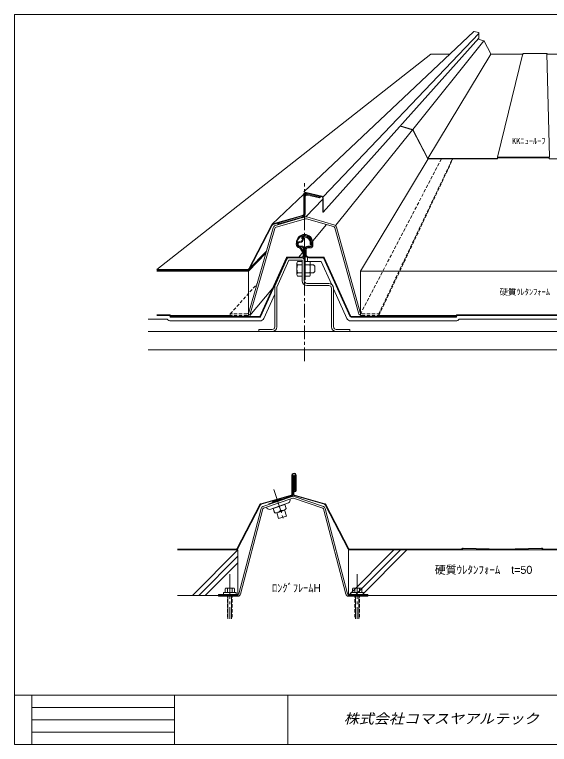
# Model space of a CAD drawing. Units: millimetres, scale not verified. Extents: x -567 to 567, y -401 to 401.
# Drawn here: x -567 to 21, y -401 to 401 of the extents above; entities that cross this region are included whole.
import ezdxf
from ezdxf.enums import TextEntityAlignment as Align

# ---------------------------------------------------------------- set-up
doc = ezdxf.new("R2010")
doc.units = ezdxf.units.MM
doc.header["$LTSCALE"] = 3
for name, pattern in [('CHAIN1', [8, 5, -1, 1, -1]), ('CHAIN2', [12, 9, -1, 1, -1]), ('DASHED1', [1.8, 1.2, -0.6]), ('USER4', [26.7525, 17.835, -8.9175])]:
    doc.linetypes.add(name, pattern=pattern)
doc.layers.add('0-0_0', color=7, linetype='Continuous', lineweight=18)
doc.layers.add('0-3_LAYER004', color=7, linetype='Continuous', lineweight=18)
doc.styles.add('HGPｺﾞｼｯｸE', font='')
doc.styles.add('HG丸ｺﾞｼｯｸM-PRO', font='')
doc.styles.get('HGPｺﾞｼｯｸE').set_extended_font_data('HGPｺﾞｼｯｸE')
doc.styles.get('HG丸ｺﾞｼｯｸM-PRO').set_extended_font_data('HG丸ｺﾞｼｯｸM-PRO')

msp = doc.modelspace()

# ---------------------------------------------------------------- linework, layer by layer
at = {"layer": '0-0_0', "color": 5}
for p, q in [((-249.074, 206.111), (-61.899, 382.528)), ((-56.435, 380.136), (-227.687, 200.889)), ((-56.93, 381.326), (-61.783, 382.511)), ((-56.435, 380.694), (-56.435, 374.876)), ((-56.62, 374.876), (-227.687, 183.889)), ((-129.059, 274.6), (-51.045, 372.135)), ((-57.409, 373.996), (-51.254, 372.238)), ((-56.62, 374.876), (-56.435, 374.876)), ((-43.456, 357.682), (-50.856, 371.913)), ((-109.362, 357.432), (-410.625, 120.689)), ((-43.366, 357.562), (-112.56, 242.871)), ((-88.525, 357.432), (-109.362, 357.432)), ((-43.044, 357.432), (-7.974, 357.432)), ((-8.074, 358.099), (-36.091, 244.14)), ((-7.847, 357.951), (-7.974, 357.432)), ((-7.757, 358.021), (18.592, 358.021)), ((21.022, 244.14), (18.31, 358.021)), ((18.685, 357.931), (18.696, 357.432)), ((53.897, 357.432), (18.696, 357.432)), ((-129.749, 274.381), (-143.193, 278.222)), ((-129.639, 274.766), (-142.896, 278.554)), ((-113.195, 243.225), (-129.136, 273.881)), ((-112.84, 243.409), (-128.781, 274.066)), ((-111.953, 242.871), (-36.403, 242.871)), ((-36.247, 242.471), (-111.953, 242.471)), ((-36.129, 243.987), (-36.403, 242.871)), ((-35.935, 244.14), (20.827, 244.14)), ((20.657, 242.666), (20.631, 243.74)), ((20.857, 242.471), (96.883, 242.471)), ((-283.918, 170.611), (-249.063, 203.772)), ((-249.074, 182.075), (-249.074, 203.564)), ((-248.574, 182.075), (-248.574, 203.564)), ((-246.718, 205.021), (-229.331, 200.776)), ((-229.213, 201.262), (-246.599, 205.507)), ((-227.687, 199.319), (-227.687, 183.889)), ((-250.524, 180.152), (-282.883, 170.906)), ((-282.746, 170.426), (-250.387, 179.671)), ((-284.414, 169.656), (-309.877, 120.689)), ((-309.574, 120.189), (-283.971, 169.425)), ((-410.625, 120.689), (-309.877, 120.689)), ((-410.625, 120.189), (-309.574, 120.189)), ((-262.063, -105.214), (-262.063, -125.974)), ((-261.463, -105.214), (-261.463, -125.974)), ((-260.68, -125.974), (-260.68, -106.28)), ((-260.08, -106.291), (-260.08, -125.974)), ((-259.48, -106.291), (-260.08, -106.291)), ((-259.48, -122.121), (-259.48, -106.291)), ((-258.88, -121.343), (-258.88, -106.28)), ((-258.08, -122.098), (-258.08, -105.392)), ((-257.48, -105.392), (-257.48, -122.132)), ((-258.88, -120.28), (-258.08, -120.28)), ((-296.214, -136.485), (-262.789, -126.935)), ((-262.624, -127.512), (-296.049, -137.062)), ((-226.094, -137.062), (-259.52, -127.512)), ((-259.463, -121.37), (-258.874, -121.37)), ((-259.355, -126.935), (-225.929, -136.485)), ((-322.547, -186.042), (-297.194, -137.286)), ((-296.662, -137.562), (-322.015, -186.319)), ((-200.128, -186.319), (-225.481, -137.562)), ((-224.949, -137.286), (-199.596, -186.042)), ((-387.857, -186.58), (-323.435, -186.58)), ((-387.857, -187.18), (-323.435, -187.18)), ((-76.463, -186.58), (-198.709, -186.58)), ((-76.463, -187.18), (-198.709, -187.18)), ((-75.756, -186.288), (-75.135, -185.666)), ((-74.71, -186.091), (-75.331, -186.712)), ((-73.977, -185.798), (-30.842, -186.928)), ((-73.961, -185.198), (-30.826, -186.328)), ((-30.774, -186.328), (12.361, -185.198)), ((-30.758, -186.928), (12.377, -185.798)), ((13.11, -186.091), (13.731, -186.712)), ((13.535, -185.666), (14.156, -186.288)), ((14.863, -186.58), (133.729, -186.58)), ((14.863, -187.18), (133.729, -187.18))]:
    msp.add_line(p, q, dxfattribs=at)
at = {"layer": '0-0_0', "color": 1}
for p, q in [((-213.676, 169.464), (-129.6, 274.339)), ((-246.618, 178.876), (-228.187, 198.321)), ((-247.716, 178.562), (-280.116, 169.305)), ((-279.566, 167.382), (-247.167, 176.639)), ((-216.379, 168.156), (-246.068, 176.639)), ((-215.829, 170.079), (-245.519, 178.562)), ((-239.208, 152.441), (-224.132, 170.371)), ((-309.462, 73.639), (-282.863, 166.56)), ((-307.539, 73.088), (-280.94, 166.009)), ((-188.908, 73.116), (-215.002, 166.77)), ((-186.981, 73.652), (-213.075, 167.307)), ((-254.387, 134.389), (-249.574, 140.114)), ((-308.369, 70.189), (-283.372, 99.918))]:
    msp.add_line(p, q, dxfattribs=at)
at = {"layer": '0-0_0', "color": 30}
for p, q in [((-112.379, 242.537), (-186.574, 119.189)), ((-309.877, 119.189), (-290.771, 138.934)), ((-410.625, 119.189), (-309.877, 119.189)), ((-309.877, 119.189), (-309.877, 70.189)), ((-186.574, 119.189), (-186.574, 70.189)), ((144.426, 119.189), (-186.574, 119.189)), ((-329.877, 70.189), (-410.625, 70.189)), ((124.426, 70.189), (-166.574, 70.189))]:
    msp.add_line(p, q, dxfattribs=at)
at = {"layer": '0-0_0', "color": 1, "linetype": 'DASHED1'}
for p, q in [((-97.749, 242.471), (-186.574, 72.189)), ((-166.574, 72.189), (-85.568, 242.471)), ((-166.574, 70.189), (-85.041, 242.471)), ((-329.877, 72.189), (-300.568, 104.709)), ((-311.385, 72.189), (-329.877, 72.189)), ((-329.877, 72.189), (-329.877, 70.189)), ((-185.055, 72.189), (-166.574, 72.189)), ((-166.574, 72.189), (-166.574, 70.189)), ((-311.385, 70.189), (-329.877, 70.189)), ((-185.055, 70.189), (-166.574, 70.189))]:
    msp.add_line(p, q, dxfattribs=at)
at = {"layer": '0-0_0', "color": 4, "linetype": 'CHAIN1'}
msp.add_line((-248.074, 20.216), (-248.074, 215.849), dxfattribs=at)
at = {"layer": '0-0_0', "color": 3}
for p, q in [((-248.474, 181.591), (-248.474, 200.658)), ((-247.674, 181.591), (-247.674, 200.658)), ((-245.877, 204.816), (-247.574, 203.189)), ((-245.088, 202.701), (-231.799, 199.542)), ((-244.903, 203.479), (-231.799, 200.365)), ((-231.799, 200.365), (-231.004, 201.184)), ((-230.364, 201.028), (-231.799, 199.542)), ((-231.799, 200.365), (-231.799, 199.542)), ((-277.663, 170.838), (-276.146, 172.311))]:
    msp.add_line(p, q, dxfattribs=at)
at = {"layer": '0-0_0'}
for p, q in [((-251.185, 154.489), (-250.185, 154.489)), ((-256.174, 149.357), (-256.174, 150.389)), ((-241.974, 146.589), (-244.574, 146.589)), ((-244.574, 145.589), (-241.974, 145.589)), ((-241.974, 145.589), (-244.574, 145.589)), ((-240.974, 150.389), (-240.974, 147.589)), ((-239.974, 150.389), (-239.974, 147.589)), ((-290.198, 140.935), (-309.877, 120.689)), ((-248.574, 142.589), (-248.574, 109.589)), ((-247.574, 109.589), (-247.574, 142.589)), ((-267.706, 132.151), (-280.706, 102.45)), ((-250.874, 133.589), (-265.574, 133.589)), ((-250.874, 129.564), (-256.006, 129.564)), ((-250.874, 131.289), (-250.874, 108.589)), ((-248.574, 108.589), (-248.574, 131.289)), ((-247.574, 129.564), (-242.441, 129.564)), ((-256.505, 127.702), (-256.505, 115.477)), ((-256.006, 125.839), (-250.874, 125.839)), ((-247.574, 125.839), (-242.441, 125.839)), ((-241.942, 127.702), (-241.942, 115.477)), ((-250.874, 117.339), (-256.006, 117.339)), ((-256.006, 113.615), (-250.874, 113.615)), ((-242.441, 117.339), (-247.574, 117.339)), ((-242.441, 113.615), (-247.574, 113.615)), ((-238.27, 117.339), (-241.942, 117.339)), ((-236.942, 118.667), (-238.27, 117.339)), ((-248.574, 109.589), (-247.574, 109.589)), ((-221.574, 105.589), (-245.574, 105.589)), ((-245.574, 103.289), (-221.574, 103.289)), ((-218.574, 100.289), (-218.574, 57.889)), ((-216.274, 57.889), (-216.274, 100.289)), ((-420.154, 52.589), (443.052, 52.589)), ((-198.574, 54.889), (-213.274, 54.889)), ((-198.574, 52.589), (-198.574, 54.889)), ((-420.154, 32.589), (443.052, 32.589)), ((-262.137, -127.771), (-287.394, -136.48)), ((-261.463, -126.825), (-261.463, -125.974)), ((-260.663, -126.825), (-260.663, -126.205)), ((-261.876, -128.527), (-293.947, -139.586)), ((-293.295, -141.476), (-260.989, -130.337)), ((-286.536, -142.7), (-265.733, -135.527)), ((-283.051, -134.206), (-282.974, -134.207)), ((-282.974, -134.207), (-274.386, -131.205)), ((-282.734, -134.896), (-274.146, -131.893)), ((-228.032, -141.476), (-260.337, -130.337)), ((-259.685, -128.446), (-227.38, -139.586)), ((-295.871, -141.66), (-320.467, -235.362)), ((-293.936, -142.168), (-318.533, -235.87)), ((-287.134, -137.236), (-287.394, -136.48)), ((-282.696, -141.758), (-269.703, -137.313)), ((-282.696, -141.758), (-281.128, -146.365)), ((-270.359, -143.439), (-277.274, -145.974)), ((-276.058, -139.309), (-274.405, -144.284)), ((-268.002, -150.075), (-270.266, -143.349)), ((-269.796, -137.403), (-268.316, -141.825)), ((-227.39, -142.168), (-202.794, -235.87)), ((-200.859, -235.362), (-225.456, -141.66)), ((-278.745, -146.315), (-276.841, -152.669)), ((-276.841, -152.669), (-268.002, -150.075)), ((-335.363, -234.109), (-335.363, -230.109)), ((-334.363, -229.109), (-326.363, -229.109)), ((-332.863, -229.778), (-332.863, -234.109)), ((-327.863, -229.778), (-327.863, -234.109)), ((-325.363, -234.109), (-325.363, -230.109)), ((-195.357, -234.109), (-195.357, -230.109)), ((-194.357, -229.109), (-186.357, -229.109)), ((-192.857, -229.778), (-192.857, -234.109)), ((-187.857, -229.778), (-187.857, -234.109)), ((-185.357, -234.109), (-185.357, -230.109)), ((-321.435, -236.109), (-342.663, -236.109)), ((-342.663, -236.109), (-342.663, -238.109)), ((-321.435, -238.109), (-342.663, -238.109)), ((-323.363, -234.109), (-337.363, -234.109)), ((-337.363, -234.109), (-337.363, -236.109)), ((-323.363, -236.109), (-337.363, -236.109)), ((-332.363, -262.859), (-332.363, -236.109)), ((-328.363, -262.859), (-328.363, -236.109)), ((-323.363, -234.109), (-323.363, -236.109)), ((-199.892, -236.109), (-178.663, -236.109)), ((-199.892, -238.109), (-178.663, -238.109)), ((-183.357, -234.109), (-197.357, -234.109)), ((-197.357, -234.109), (-197.357, -236.109)), ((-183.357, -236.109), (-197.357, -236.109)), ((-192.357, -262.859), (-192.357, -236.109)), ((-188.357, -262.859), (-188.357, -236.109)), ((-183.357, -234.109), (-183.357, -236.109)), ((-178.663, -236.109), (-178.663, -238.109)), ((-391.077, -346.95), (-391.077, -400.95))]:
    msp.add_line(p, q, dxfattribs=at)
at = {"layer": '0-0_0', "color": 253}
for p, q in [((-249.274, 154.589), (-249.338, 155.303)), ((-257.174, 149.478), (-257.174, 150.389)), ((-251.574, 146.589), (-253.274, 146.589)), ((-251.574, 145.589), (-253.274, 145.589)), ((-241.974, 144.589), (-244.574, 144.589)), ((-241.974, 150.389), (-241.974, 148.389)), ((-241.974, 148.389), (-240.974, 148.389)), ((-238.974, 150.389), (-238.974, 147.589)), ((-250.601, 139.978), (-252.769, 143.719)), ((-249.736, 140.48), (-250.601, 139.978)), ((-249.574, 136.589), (-249.574, 143.589)), ((-248.574, 143.589), (-248.574, 142.589)), ((-246.574, 142.589), (-246.574, 137.589)), ((-267.261, 134.389), (-251.574, 134.389)), ((-243.574, 134.389), (-227.286, 134.389)), ((-243.574, 133.589), (-231.676, 133.589)), ((-231.676, 133.589), (-227.286, 133.589)), ((-227.286, 133.589), (-198, 68.855)), ((-226.559, 133.924), (-197.274, 69.189)), ((-410.625, 71.189), (-396.786, 71.189)), ((-410.625, 70.389), (-396.786, 70.389)), ((-396.786, 70.389), (-396.08, 68.855)), ((-395.353, 68.389), (-297.274, 68.389)), ((-197.274, 69.189), (-81.994, 69.189)), ((-197.274, 68.389), (-81.994, 68.389)), ((-81.994, 69.189), (-81.288, 70.724)), ((-81.267, 68.855), (-80.561, 70.389)), ((-80.561, 71.189), (38.414, 71.189)), ((-80.561, 70.389), (38.414, 70.389))]:
    msp.add_line(p, q, dxfattribs=at)
at = {"layer": '0-0_0', "linetype": 'DASHED1'}
for p, q in [((-250.874, 121.589), (-250.874, 129.564)), ((-247.574, 121.589), (-247.574, 129.564)), ((-250.874, 113.615), (-250.874, 121.589)), ((-247.574, 113.615), (-247.574, 121.589)), ((-332.863, -236.109), (-332.863, -262.901)), ((-327.863, -236.109), (-327.863, -262.901)), ((-192.857, -236.109), (-192.857, -262.901)), ((-187.857, -236.109), (-187.857, -262.901))]:
    msp.add_line(p, q, dxfattribs=at)
at = {"layer": '0-0_0', "color": 4}
for p, q in [((-244.867, 129.589), (-244.867, 133.589)), ((-243.574, 129.589), (-229.867, 129.589)), ((-218.565, 104.607), (-229.867, 129.589)), ((-216.274, 99.542), (-201.642, 67.199)), ((-292.906, 67.199), (-280.874, 93.795)), ((-420.154, 66.389), (-399.252, 66.389)), ((-395.353, 64.389), (-297.274, 64.389)), ((-197.274, 64.389), (-81.994, 64.389)), ((-78.095, 66.389), (35.948, 66.389))]:
    msp.add_line(p, q, dxfattribs=at)
at = {"layer": '0-0_0', "color": 4, "linetype": 'CHAIN2'}
for p, q in [((-282.006, -120.908), (-271.033, -154.93)), ((-330.363, -213.976), (-330.363, -262.901)), ((-190.357, -213.976), (-190.357, -262.859))]:
    msp.add_line(p, q, dxfattribs=at)
at = {"layer": '0-0_0', "linetype": 'USER4'}
msp.add_line((-280.596, -147.382), (-282.348, -142.771), dxfattribs=at)
at = {"layer": '0-0_0', "color": 6}
msp.add_line((-273.336, -144.98), (-273.358, -144.98), dxfattribs=at)
at = {"layer": '0-0_0', "color": 33}
for p, q in [((-321.435, -187.18), (-387.857, -187.18)), ((-321.435, -187.18), (-371.435, -237.18)), ((-321.435, -237.18), (-321.435, -187.18)), ((-149.892, -187.18), (-199.892, -237.18)), ((-142.821, -187.18), (-192.821, -237.18)), ((-135.75, -187.18), (-185.75, -237.18)), ((-321.435, -194.251), (-364.364, -237.18)), ((-321.435, -201.323), (-357.292, -237.18)), ((-321.435, -237.18), (-387.857, -237.18)), ((134.929, -237.18), (-199.892, -237.18))]:
    msp.add_line(p, q, dxfattribs=at)
at = {"layer": '0-0_0', "color": 5}
for points in [[(-36.052, 242.623), (-35.778, 243.74), (20.631, 243.74)], [(-228.187, 199.319), (-228.187, 183.889), (-227.687, 183.889)]]:
    msp.add_lwpolyline(points, dxfattribs=at)
at = {"layer": '0-0_0', "color": 3}
msp.add_lwpolyline([(-250.795, 178.515), (-277.663, 170.838), (-277.444, 170.069)], dxfattribs=at)
at = {"layer": '0-0_0', "color": 253}
for points in [[(-252.769, 143.719), (-250.601, 139.978), (-249.736, 140.48), (-251.904, 144.22)], [(-396.059, 70.724), (-395.353, 69.189), (-297.274, 69.189), (-267.988, 133.924)], [(-296.547, 68.855), (-267.261, 133.589), (-251.574, 133.589)]]:
    msp.add_lwpolyline(points, dxfattribs=at)
at = {"layer": '0-0_0'}
for points in [[(-278.574, 57.889), (-278.574, 101.588), (-265.574, 131.289), (-250.874, 131.289)], [(-241.942, 125.839), (-238.27, 125.839), (-236.942, 124.511), (-236.942, 118.667)], [(-280.874, 101.588), (-280.874, 93.795), (-280.874, 57.889)], [(-283.874, 54.889), (-298.574, 54.889), (-298.574, 52.589)]]:
    msp.add_lwpolyline(points, dxfattribs=at)
at = {"layer": '0-0_0', "color": 33}
msp.add_lwpolyline([(-199.892, -237.18), (-199.892, -187.18), (134.929, -187.18), (134.929, -237.18)], dxfattribs=at)
at = {"layer": '0-0_0', "color": 5}
for centre, radius, start, end in [((-61.938, 381.879), 0.65, 76.27811, 180), ((-57.085, 380.694), 0.65, 0, 76.27811), ((-51.433, 371.613), 0.65, 27.47443, 74.0546), ((-43.044, 357.896), 0.464, 207.47443, 270), ((-7.757, 357.929), 0.0928, 90, 166.18747), ((18.592, 357.929), 0.0928, 1.3643, 90), ((-130.023, 273.42), 1, 27.47443, 74.0546), ((-130.023, 273.42), 1.4, 27.47443, 74.0546), ((-111.953, 243.871), 1.4, 207.47443, 270), ((-111.953, 243.871), 1, 207.47443, 270), ((-36.247, 242.671), 0.2, 270, 346.18747), ((20.857, 242.671), 0.2, 181.3643, 270), ((-247.074, 203.564), 2, 76.27811, 180), ((-247.074, 203.564), 1.5, 76.27811, 180), ((-229.687, 199.319), 1.5, 0, 76.27811), ((-229.687, 199.319), 2, 0, 76.27811), ((-251.074, 182.075), 2, 285.9454, 0), ((-251.074, 182.075), 2.5, 285.9454, 0), ((-282.196, 168.503), 2.5, 105.9454, 152.52557), ((-282.196, 168.503), 2, 105.9454, 152.52557), ((-311.091, 122.689), 2, 270, 332.52557), ((-311.091, 122.689), 2.5, 270, 332.52557), ((-259.772, -105.303), 2.293, 357.77587, 177.77587), ((-259.772, -105.303), 1.694, 356.98823, 176.98823), ((-259.78, -106.28), 0.9, 0.00006, 180.00006), ((-263.063, -125.974), 1, 285.94528, 0), ((-263.063, -125.974), 1.6, 285.94483, 0), ((-259.08, -125.974), 1.6, 180.0006, 254.0546), ((-258.784, -122.027), 1.309, 184.63357, 355.36643), ((-259.08, -125.974), 1, 180.00041, 254.05472), ((-258.784, -122.038), 0.696, 186.85171, 355.05246), ((-295.775, -138.024), 1.6, 105.94569, 152.52519), ((-295.775, -138.024), 1, 105.94424, 152.52598), ((-226.369, -138.024), 1, 27.47352, 74.05415), ((-226.369, -138.024), 1.6, 27.47501, 74.05498), ((-323.435, -185.58), 1, 269.99845, 332.52479), ((-323.435, -185.58), 1.6, 269.99961, 332.52541), ((-198.709, -185.58), 1.6, 207.47459, 270.00011), ((-198.709, -185.58), 1, 207.47521, 270.00024), ((-76.463, -185.58), 1, 270, 314.99967), ((-76.463, -185.58), 1.6, 270, 315), ((-74.003, -186.798), 1.6, 88.50001, 134.99967), ((-74.003, -186.798), 1, 88.49998, 135), ((-30.8, -185.328), 1.6, 268.49998, 271.50002), ((-30.8, -185.328), 1, 268.50001, 271.49999), ((12.403, -186.798), 1.6, 45, 91.49999), ((12.403, -186.798), 1, 45, 91.50002), ((14.863, -185.58), 1.6, 225, 270), ((14.863, -185.58), 1, 225, 270)]:
    msp.add_arc(centre, radius, start, end, dxfattribs=at)
at = {"layer": '0-0_0'}
for centre, radius, start, end in [((-35.935, 243.94), 0.2, 90, 166.18747), ((20.827, 243.94), 0.2, 1.3643, 90), ((-248.074, 150.389), 8.1, 360, 180), ((-248.354, 155.481), 3, 93.15019, 199.31518), ((-248.377, 155.439), 2.042, 92.42455, 207.70847), ((-248.074, 150.389), 7.1, 360, 93.15019), ((-244.574, 142.589), 4, 90, 180), ((-244.574, 142.589), 3, 90, 180), ((-244.574, 142.589), 3, 90, 180), ((-241.974, 147.589), 1, 270, 0), ((-241.974, 147.589), 2, 270, 360), ((-265.574, 131.289), 2.3, 90, 158), ((-252.78, 127.702), 3.725, 150, 210), ((-250.874, 131.289), 2.3, 360, 90), ((-245.667, 127.702), 3.725, 330, 30), ((-238.157, 121.589), 18.348, 166.60669, 193.39331), ((-260.29, 121.589), 18.348, 346.60669, 13.39331), ((-252.78, 115.477), 3.725, 150, 210), ((-245.667, 115.477), 3.725, 330, 30), ((-245.574, 108.589), 5.3, 180, 270), ((-245.574, 108.589), 3, 180, 270), ((-221.574, 100.289), 5.3, 0, 90), ((-278.574, 101.588), 2.3, 158, 180), ((-221.574, 100.289), 3, 0, 90), ((-283.874, 57.889), 3, 270, 0), ((-283.874, 57.889), 5.3, 270, 360), ((-213.274, 57.889), 5.3, 180, 270), ((-213.274, 57.889), 3, 180, 270), ((-262.463, -126.825), 1, 289.02561, 0), ((-262.463, -126.825), 1.8, 289.02561, 0), ((-260.663, -131.282), 3, 70.97439, 109.02561), ((-282.956, -134.618), 0.349, 106.10273, 305.02737), ((-274.161, -131.492), 0.365, 293.88037, 128.1304), ((-267.233, -132.801), 3.111, 298.81865, 24.46228), ((-260.663, -131.282), 1, 70.97439, 109.02561), ((-292.969, -142.422), 3, 109.02561, 165.2917), ((-292.969, -142.422), 1, 109.02561, 165.2917), ((-287.009, -139.764), 2.974, 190.70746, 279.15421), ((-279.924, -138.905), 7.454, 261.43153, 316.79365), ((-273.262, -137.659), 6.467, 259.03826, 319.88629), ((-228.358, -142.422), 1, 14.7083, 70.97439), ((-228.358, -142.422), 3, 14.7083, 70.97439), ((-334.363, -230.109), 1, 90, 180), ((-333.863, -230.109), 1, 0, 90), ((-330.363, -234.109), 5, 59.37724, 120.03687), ((-326.863, -230.109), 1, 90, 180), ((-326.363, -230.109), 1, 0, 90), ((-194.357, -230.109), 1, 90, 180), ((-193.857, -230.109), 1, 0, 90), ((-190.357, -234.109), 5, 59.37724, 120.03687), ((-186.857, -230.109), 1, 90, 180), ((-186.357, -230.109), 1, 0, 90), ((-321.435, -235.109), 1, 270, 345.2917), ((-321.435, -235.109), 3, 270, 345.2917), ((-199.892, -235.109), 3, 194.7083, 270), ((-199.892, -235.109), 1, 194.7083, 270)]:
    msp.add_arc(centre, radius, start, end, dxfattribs=at)
at = {"layer": '0-0_0', "color": 3}
for centre, radius, start, end in [((-245.574, 200.658), 2.9, 76.62932, 180), ((-245.574, 200.658), 2.1, 76.62932, 180), ((-251.674, 181.591), 3.2, 285.9454, 0), ((-251.674, 181.591), 4, 285.9454, 0)]:
    msp.add_arc(centre, radius, start, end, dxfattribs=at)
at = {"layer": '0-0_0', "color": 1}
for centre, radius, start, end in [((-246.618, 174.716), 4, 74.0546, 105.9454), ((-246.618, 174.716), 2, 74.0546, 105.9454), ((-279.017, 165.459), 4, 105.9454, 164.02564), ((-216.928, 166.233), 4, 15.56877, 74.0546), ((-279.017, 165.459), 2, 105.9454, 164.02564), ((-216.928, 166.233), 2, 15.56877, 74.0546), ((-311.385, 74.189), 2, 270, 344.02564), ((-311.385, 74.189), 4, 270, 344.02564), ((-185.055, 74.189), 4, 195.56877, 270), ((-185.055, 74.189), 2, 195.56877, 270), ((-323.435, -185.58), 1, 269.99845, 332.52479), ((-323.435, -185.58), 1.6, 269.99961, 332.52541)]:
    msp.add_arc(centre, radius, start, end, dxfattribs=at)
at = {"layer": '0-0_0', "color": 253}
for centre, radius, start, end in [((-248.074, 150.389), 9.1, 360, 180), ((-253.274, 154.589), 3, 270, 10.28), ((-253.274, 154.589), 4, 270, 360), ((-248.354, 155.481), 2, 93.15019, 190.28), ((-248.354, 155.481), 1, 73.7241, 190.28), ((-248.074, 150.389), 7.1, 0, 93.15019), ((-248.074, 150.389), 6.1, 0, 90), ((-253.274, 148.589), 4, 167.16143, 180), ((-253.274, 148.589), 4, 180, 258.21217), ((-253.274, 148.589), 3, 90, 180), ((-253.274, 148.589), 3, 165.16489, 180), ((-253.274, 148.589), 3, 180, 258.21299), ((-253.274, 148.589), 3, 180, 270), ((-253.274, 148.589), 2, 90, 180), ((-253.274, 148.589), 2, 180, 270), ((-254.499, 142.716), 2, 30.09977, 78.21217), ((-254.499, 142.716), 3, 30.09977, 78.21217), ((-251.574, 143.589), 3, 0, 90), ((-251.574, 143.589), 2, 0, 90), ((-244.574, 142.589), 2, 90, 180), ((-241.974, 147.589), 3, 270, 0), ((-251.753, 136.561), 2.179, 274.7132, 0.73942), ((-251.574, 136.589), 3, 270, 0), ((-243.574, 137.589), 4, 180, 270), ((-243.397, 137.561), 3.176, 179.48602, 266.81876), ((-267.261, 133.589), 0.8, 90, 155.29177), ((-227.286, 133.589), 0.8, 24.70823, 90), ((-396.786, 70.389), 0.8, 24.70823, 90), ((-395.353, 69.189), 0.8, 204.70823, 270), ((-297.274, 69.189), 0.8, 270, 335.29177), ((-81.994, 69.189), 0.8, 270, 335.29177), ((-80.561, 70.389), 0.8, 90, 155.29177)]:
    msp.add_arc(centre, radius, start, end, dxfattribs=at)
at = {"layer": '0-0_0', "color": 4}
for centre, start, end in [((-395.353, 69.189), 215.68533, 270), ((-297.274, 69.189), 270, 335.50852), ((-197.274, 69.189), 204.49148, 270), ((-81.994, 69.189), 270, 324.31467)]:
    msp.add_arc(centre, 4.8, start, end, dxfattribs=at)
at = {"layer": '0-0_0'}
msp.add_solid([(-224.132, 170.371), (-246.068, 176.639), (-247.167, 176.639)], dxfattribs=at)
at = {"layer": '0-3_LAYER004'}
for p, q in [((-567, -346.95), (567, -346.95)), ((-548.1, -346.95), (-548.1, -400.95)), ((-266.54, -346.95), (-266.54, -400.95)), ((-548.1, -360.45), (-391.077, -360.45)), ((-548.1, -373.95), (-391.077, -373.95)), ((-548.1, -387.45), (-391.077, -387.45))]:
    msp.add_line(p, q, dxfattribs=at)
msp.add_lwpolyline([(-567, 400.95), (567, 400.95), (567, -400.95), (-567, -400.95)], close=True, dxfattribs=at)

# ---------------------------------------------------------------- texts
at = {"layer": '0-0_0', "style": 'HG丸ｺﾞｼｯｸM-PRO'}
for s, p in [('㏍ﾆｭｰﾙｰﾌ', (-20.184, 256.747)), ('硬質ｳﾚﾀﾝﾌｫｰﾑ\u3000t=50', (-33.75, 90.939))]:
    msp.add_text(s, height=6.598, dxfattribs=at).set_placement(p, align=Align.BOTTOM_LEFT)
at = {"layer": '0-0_0', "color": 4, "style": 'HGPｺﾞｼｯｸE'}
msp.add_text('硬質ｳﾚﾀﾝﾌｫｰﾑ\u3000t=50', height=8.798, dxfattribs=at).set_placement((-105, -216.18), align=Align.BOTTOM_LEFT)
at = {"layer": '0-0_0', "color": 4, "style": 'HGPｺﾞｼｯｸE', "width": 0.95}
msp.add_text('ﾛﾝｸﾞﾌﾚｰﾑH', height=8.798, dxfattribs=at).set_placement((-283.963, -236.18), align=Align.BOTTOM_LEFT)
at = {"layer": '0-0_0', "color": 3, "style": 'HG丸ｺﾞｼｯｸM-PRO', "oblique": 15, "width": 1.1}
msp.add_text('株式会社コマスヤアルテック', height=11, dxfattribs=at).set_placement((-205.007, -381.45), align=Align.BOTTOM_LEFT)

doc.saveas('drawing.dxf')
